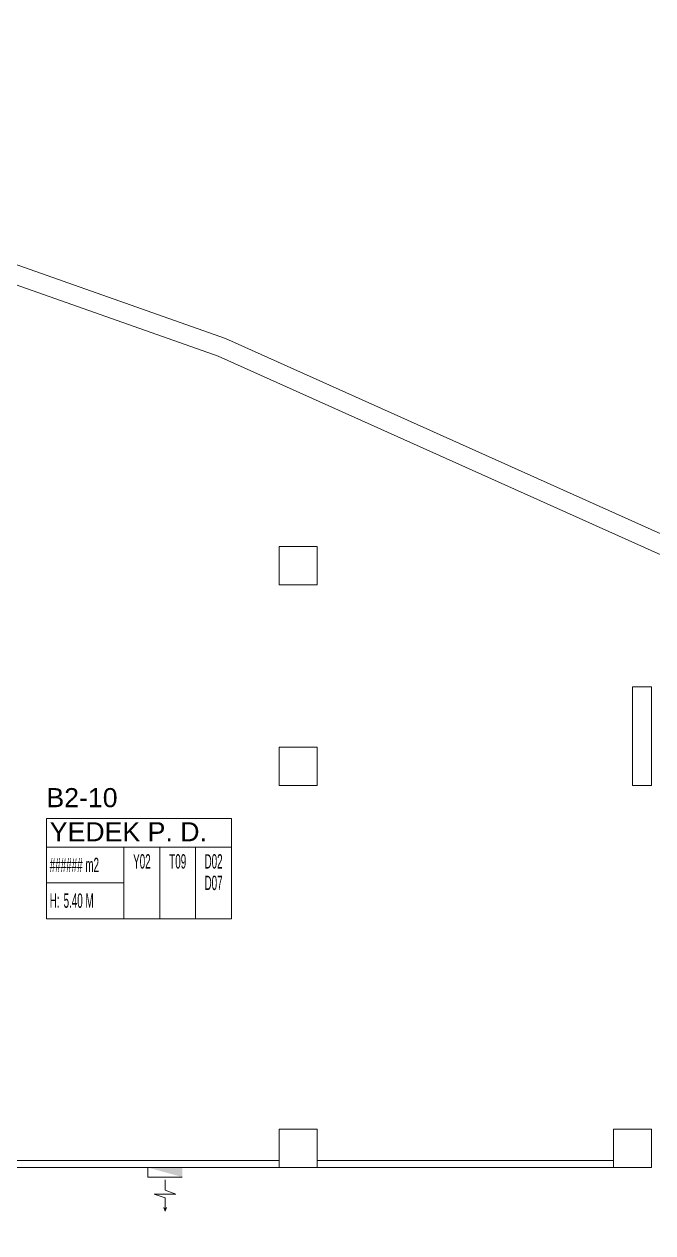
# Model space of a CAD drawing. Header units: metres. Extents: x -19121 to 152404, y -12107 to 46241.
# Drawn here: x 6206 to 7522, y 4663 to 7193 of the extents above; entities that cross this region are included whole.
import ezdxf
from ezdxf.enums import TextEntityAlignment as Align

# ---------------------------------------------------------------- set-up
doc = ezdxf.new("R2010")
doc.units = ezdxf.units.M
doc.header["$LTSCALE"] = 50
doc.header["$MEASUREMENT"] = 0
doc.layers.get('0').update_dxf_attribs({"color": 9, "lineweight": 9})
for name, color, linetype, lineweight in [('00', 9, 'Continuous', 9), ('01', 9, 'Continuous', 9), ('21_mahal200', 9, 'Continuous', 9), ('32-ekipman', 9, 'Continuous', 9)]:
    doc.layers.add(name, color=color, linetype=linetype, lineweight=lineweight)
doc.styles.add('Arial', font='arial.ttf', dxfattribs={"height": 2.5})
doc.styles.add('MuuM_TEXT-STANDART', font='ARIALN.TTF')

# ---------------------------------------------------------------- blocks, each defined once
blk = doc.blocks.new('p-kolon_80x80')
blk.add_lwpolyline([(-40, -40), (40, -40), (40, 40), (-40, 40)], close=True)
blk = doc.blocks.new('2.bod.sitatik')
at = {"layer": '01'}
for points in [[(10945.1, -4163.6), (9032, -3217.5), (6612.7, -2131.8), (4752.4, -1474.9)], [(4764.2, -1436.6), (6627.6, -2094.7), (9049.1, -3181.3), (10964.6, -4128.6)]]:
    blk.add_lwpolyline(points, dxfattribs=at)
blk.add_lwpolyline([(7520, -3030), (7480, -3030), (7480, -2824), (7520, -2824)], close=True, dxfattribs=at)
for p in [(6780, -2570), (6780, -2990), (6780, -3790), (7480, -3790)]:
    blk.add_blockref('p-kolon_80x80', p, dxfattribs=at)
blk = doc.blocks.new('YD-72-20')
at = {"linetype": 'Continuous'}
for p, q in [((0, 0.714), (-0.028, 0.634)), ((0, 0.714), (0.028, 0.634)), ((0, 0.434), (0, 0.714)), ((-0.225, 0.355), (0.225, 0.355)), ((-0.225, 0.355), (0, 0.276)), ((0.225, 0.355), (0, 0.434)), ((0, 0.058), (0, 0.276)), ((0.36, 0), (-0.36, 0)), ((0.36, 0), (0.36, -0.2))]:
    blk.add_line(p, q, dxfattribs=at)
blk.add_solid([(0.36, -0.2), (-0.36, 0), (-0.36, -0.2)])
blk = doc.blocks.new('A$C29B32992')
at = {"xscale": 100, "yscale": 100, "zscale": 100, "rotation": 180}
blk.add_blockref('YD-72-20', (6501.4, -6110.1), dxfattribs=at)
blk = doc.blocks.new('0_roomno2')
blk.add_lwpolyline([(19.38, -10.5), (0, -10.5), (0, 0), (19.38, 0)], close=True)
for points in [[(0, -3), (19.38, -3)], [(8.12, -3), (8.12, -10.5)], [(11.88, -3), (11.88, -10.5)], [(15.62, -3), (15.62, -10.5)], [(0, -6.75), (8.12, -6.75)]]:
    blk.add_lwpolyline(points)
at = {"style": 'MuuM_TEXT-STANDART', "width": 0.6}
blk.add_text('H:', height=1.5, dxfattribs=at).set_placement((0.35, -8.61), align=Align.MIDDLE_LEFT)
at = {"style": 'Arial'}
blk.add_attdef('ODANO', (0, 1.17), '', height=2, dxfattribs=at)
blk.add_attdef('MEKANADI', text='', height=2, dxfattribs=at).set_placement((0.35, -3), align=Align.BOTTOM_LEFT)
at = {"style": 'MuuM_TEXT-STANDART', "width": 0.6}
for tag, p in [('YER01', (10, -4.5)), ('TAVAN01', (13.75, -4.5)), ('DUVAR01', (17.5, -4.5)), ('YER02', (10, -6.75)), ('TAVAN02', (13.75, -6.75)), ('DUVAR02', (17.5, -6.75)), ('YER03', (10, -9)), ('TAVAN03', (13.75, -9)), ('DUVAR03', (17.5, -9))]:
    blk.add_attdef(tag, text='', height=1.5, dxfattribs=at).set_placement(p, align=Align.MIDDLE_CENTER)
for tag, p in [('M2', (0.35, -4.88)), ('TEMIZTAVANYUKSEKLIGI', (1.8, -8.61))]:
    blk.add_attdef(tag, text='', height=1.5, dxfattribs=at).set_placement(p, align=Align.MIDDLE_LEFT)
blk = doc.blocks.new('2.bod.Mimari')
at = {"layer": '00'}
for points in [[(6740, -3815), (6140, -3815), (6140, -3830), (6740, -3830), (6740, -3815)], [(6820, -3830), (7440, -3830), (7440, -3815), (6820, -3815), (6820, -3830)]]:
    blk.add_lwpolyline(points, dxfattribs=at)
at = {"layer": '21_mahal200'}
ref = blk.add_blockref('0_roomno2', (6252.96, -3099.14), dxfattribs=dict(at, xscale=20, yscale=20, zscale=20))
ref.add_attrib('ODANO', 'B2-10', (6252.96, -3075.74), dxfattribs={"layer": '0', "height": 40, "style": 'Arial'})
ref.add_attrib('MEKANADI', 'YEDEK P. D.', dxfattribs={"layer": '0', "height": 40, "style": 'Arial'}).set_placement((6259.96, -3159.14), align=Align.BOTTOM_LEFT)
ref.add_attrib('M2', '###### m2', dxfattribs={"layer": '0', "height": 30, "style": 'MuuM_TEXT-STANDART', "width": 0.6}).set_placement((6259.96, -3196.64), align=Align.MIDDLE_LEFT)
ref.add_attrib('TEMIZTAVANYUKSEKLIGI', '5.40 M', dxfattribs={"layer": '0', "height": 30, "style": 'MuuM_TEXT-STANDART', "width": 0.6}).set_placement((6288.96, -3271.3), align=Align.MIDDLE_LEFT)
ref.add_attrib('YER01', 'Y02', dxfattribs={"layer": '0', "height": 30, "style": 'MuuM_TEXT-STANDART', "width": 0.6}).set_placement((6452.96, -3189.14), align=Align.MIDDLE_CENTER)
ref.add_attrib('TAVAN01', 'T09', dxfattribs={"layer": '0', "height": 30, "style": 'MuuM_TEXT-STANDART', "width": 0.6}).set_placement((6527.96, -3189.14), align=Align.MIDDLE_CENTER)
ref.add_attrib('DUVAR01', 'D02', dxfattribs={"layer": '0', "height": 30, "style": 'MuuM_TEXT-STANDART', "width": 0.6}).set_placement((6602.96, -3189.14), align=Align.MIDDLE_CENTER)
ref.add_attrib('DUVAR02', 'D07', dxfattribs={"layer": '0', "height": 30, "style": 'MuuM_TEXT-STANDART', "width": 0.6}).set_placement((6602.96, -3234.14), align=Align.MIDDLE_CENTER)
at = {"layer": '32-ekipman'}
blk.add_blockref('A$C29B32992', (0, 2260.12), dxfattribs=at)

msp = doc.modelspace()

# ---------------------------------------------------------------- block references
for name in ['2.bod.sitatik', '2.bod.Mimari']:
    msp.add_blockref(name, (0, 8630))

doc.saveas('drawing.dxf')
